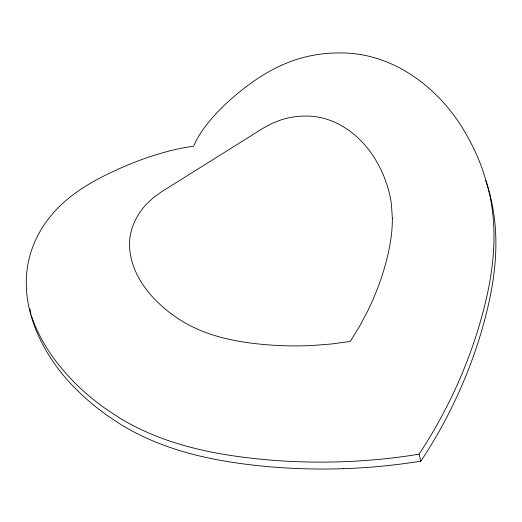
<?xml version="1.0" encoding="UTF-8"?>
<svg xmlns="http://www.w3.org/2000/svg" width="522" height="522" viewBox="0 0 522 522"><rect width="100%" height="100%" fill="white"/><g stroke="black" fill="none" stroke-linecap="round" stroke-linejoin="round"><path stroke-width="0.78" d="M31.281 315.295C39.705 341.114 55.88 363.73 74.861 382.88A281.417 242.971 -15.4 0 0 95.957 401.601L103.421 407.238L118.585 417.365A259.48 224.029 -15.4 0 0 141.912 429.932C181.003 448.281 224.088 455.908 266.807 459.765A558.018 481.793 -15.4 0 0 341.434 461.774C367.423 460.893 393.353 458.401 419.016 454.192C432.36 434.076 444.17 412.954 454.375 391.082A558.018 481.793 -15.4 0 0 478.785 327.072C490.021 289.488 497.407 249.829 492.376 210.549A259.48 224.029 -15.4 0 0 487.705 186.302L482.654 169.852L479.49 161.52A281.417 242.971 -15.4 0 0 467.692 136.979C442.565 90.502 395.102 52.598 340.383 52.957A121.091 104.544 -15.4 0 0 296.94 59.371C269.77 67.99 246.188 85.014 225.471 104.204A145.168 55.573 -28.1 0 0 218.516 111.095A150.01 57.427 -28.1 0 0 196.526 140.033L193.59 146.199L184.318 147.674A150.01 57.427 -28.1 0 0 140.124 160.176A145.168 55.573 -28.1 0 0 129.469 164.299C102.638 175.627 75.638 188.905 55.495 210.51A121.091 104.544 -15.4 0 0 33.46 245.086C12.822 296.346 39.541 353.59 76.767 389.803A281.417 242.971 -15.4 0 0 97.862 408.524L105.327 414.161L120.491 424.288A259.48 224.029 -15.4 0 0 143.818 436.855C182.909 455.204 225.993 462.831 268.713 466.688A558.018 481.793 -15.4 0 0 343.339 468.697M343.339 468.697C369.328 467.816 395.258 465.324 420.921 461.109C434.265 440.999 446.075 419.877 456.28 397.999A558.018 481.793 -15.4 0 0 480.69 333.995C491.926 296.405 499.313 256.746 494.282 217.472A259.48 224.029 -15.4 0 0 489.61 193.225L485.812 180.566M419.016 454.192L420.921 461.109M29.871 308.893L30.909 314.094M392.348 218.229C392.459 234.071 389.49 249.764 385.275 264.98A312.508 269.815 -15.4 0 1 367.632 311.145L359.501 326.446L350.229 341.453L331.47 343.991L312.822 345.453A312.508 269.815 -15.4 0 1 258.99 344.024C236.923 341.701 214.777 337.31 194.575 327.829A146.003 126.056 -15.4 0 1 177.245 318.061L168.763 311.915A158.075 136.483 -15.4 0 1 156.913 301.396C136.777 282.063 121.998 251.597 133.665 223.997A68.017 58.725 -15.4 0 1 146.036 204.578L153.233 197.779L161.69 191.698L262.834 128.386L272.099 123.375L281.658 119.682A68.017 58.725 -15.4 0 1 306.062 116.08C336.794 115.877 363.456 137.169 377.569 163.275A158.075 136.483 -15.4 0 1 384.199 177.056L387.526 186.426A146.003 126.056 -15.4 0 1 391.435 204.598L392.348 218.229"/></g></svg>
